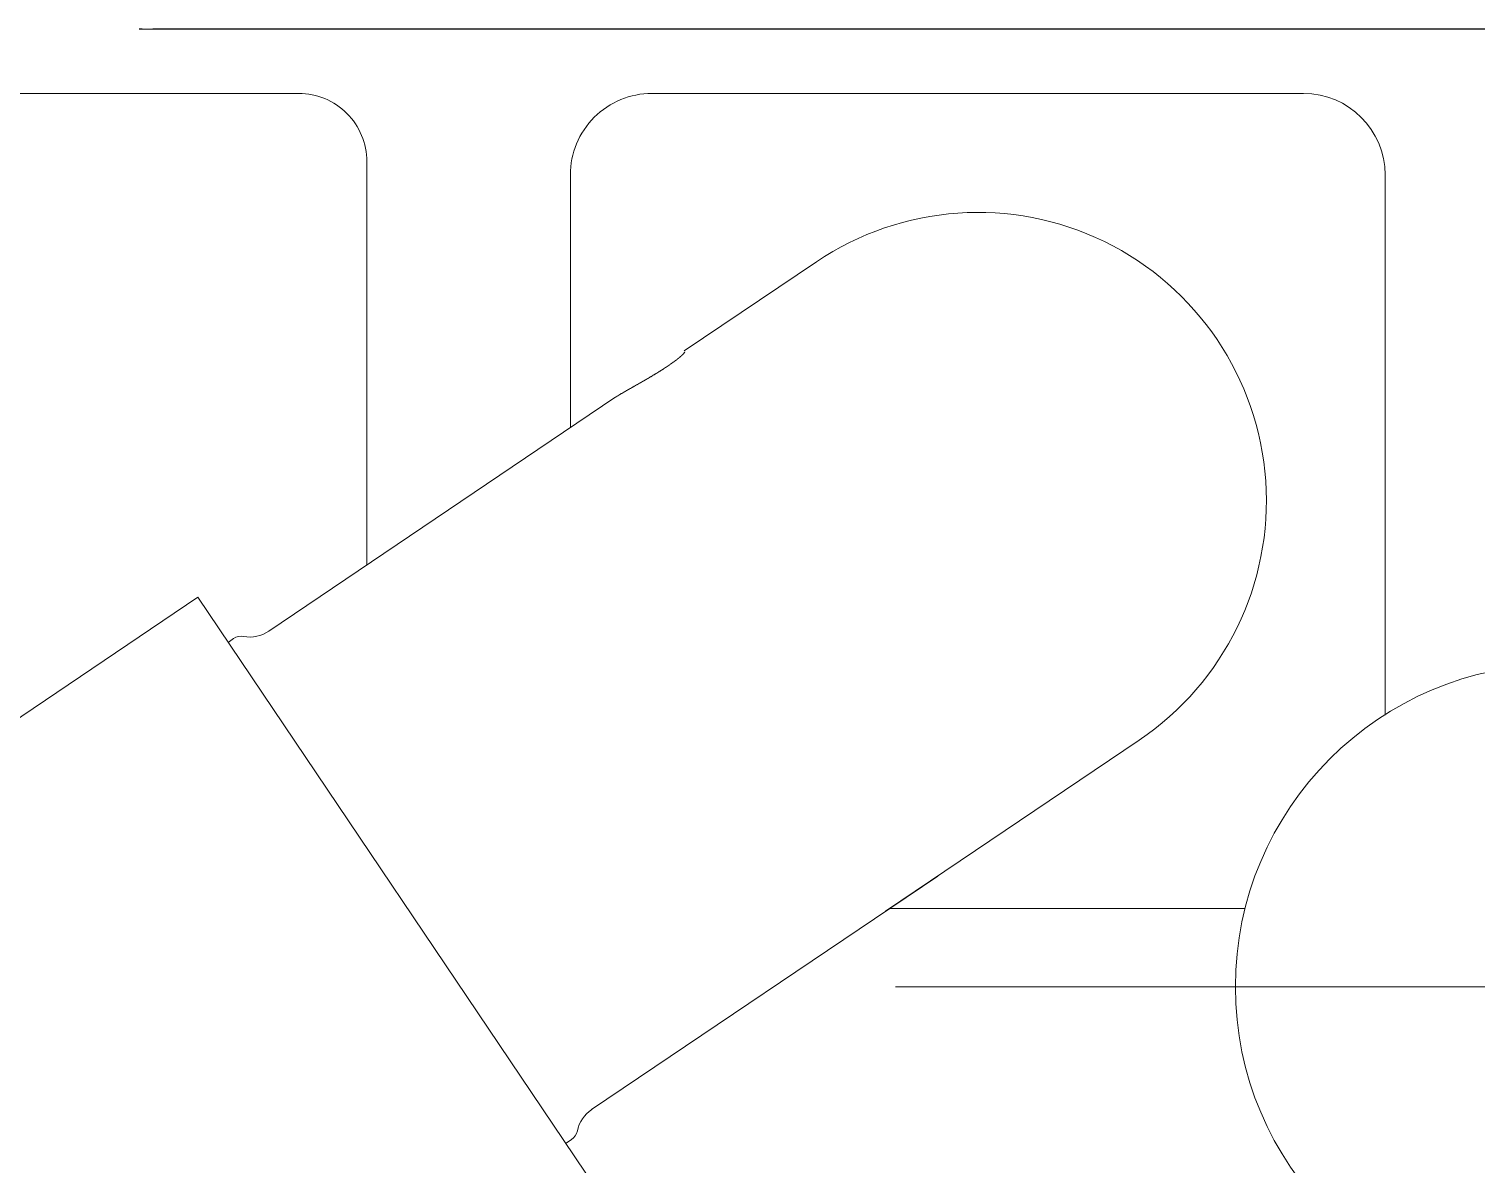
# Model space of a CAD drawing. Header units: millimetres. Extents: x 5194 to 16594, y 329 to 7592.
# Drawn here: x 10730.1 to 10943.3, y 3592.5 to 3759.7 of the extents above; entities that cross this region are included whole.
import ezdxf

# ---------------------------------------------------------------- set-up
doc = ezdxf.new("R2010")
doc.units = ezdxf.units.MM
doc.header["$MEASUREMENT"] = 0
doc.layers.add('PDF_Geometry', color=7, linetype='Continuous', true_color=0x231f20)

msp = doc.modelspace()

# ---------------------------------------------------------------- linework, layer by layer
at = {"layer": 'PDF_Geometry', "color": 0, "lineweight": 9}
for p, q in [((10746.39, 3759.68), (10746.84, 3759.68)), ((11479.41, 3759.67), (10746.39, 3759.67)), ((10748.37, 3759.68), (11479.41, 3759.68)), ((10716.89, 3750.18), (10769.9, 3750.18)), ((10917.87, 3750.18), (10821.9, 3750.18)), ((10779.89, 3740.17), (10779.89, 3680.73)), ((10809.89, 3738.18), (10809.89, 3700.96)), ((10929.89, 3658.61), (10929.89, 3738.18)), ((10826.65, 3712.28), (10846.14, 3725.39)), ((10824.99, 3710.56), (10824.99, 3710.59)), ((10824.99, 3710.59), (10825.01, 3710.59)), ((10825.01, 3710.59), (10825.01, 3710.61)), ((10825.01, 3710.61), (10825.06, 3710.61)), ((10825.06, 3710.63), (10825.1, 3710.65)), ((10825.06, 3710.61), (10825.06, 3710.63)), ((10825.1, 3710.65), (10825.13, 3710.65)), ((10825.13, 3710.65), (10825.13, 3710.68)), ((10825.13, 3710.68), (10825.15, 3710.68)), ((10825.15, 3710.68), (10825.17, 3710.7)), ((10825.17, 3710.7), (10825.19, 3710.7)), ((10825.19, 3710.7), (10825.19, 3710.72)), ((10825.19, 3710.72), (10825.22, 3710.72)), ((10825.22, 3710.72), (10825.24, 3710.72)), ((10825.24, 3710.74), (10825.24, 3710.77)), ((10825.24, 3710.77), (10825.28, 3710.77)), ((10825.24, 3710.72), (10825.24, 3710.74)), ((10825.28, 3710.77), (10825.28, 3710.79)), ((10825.28, 3710.79), (10825.31, 3710.79)), ((10825.31, 3710.79), (10825.33, 3710.79)), ((10825.33, 3710.81), (10825.35, 3710.83)), ((10825.33, 3710.79), (10825.33, 3710.81)), ((10825.35, 3710.83), (10825.37, 3710.86)), ((10825.37, 3710.86), (10825.4, 3710.86)), ((10825.4, 3710.86), (10825.42, 3710.88)), ((10825.42, 3710.88), (10825.42, 3710.9)), ((10825.42, 3710.9), (10825.46, 3710.9)), ((10825.46, 3710.9), (10825.46, 3710.92)), ((10825.46, 3710.92), (10825.49, 3710.92)), ((10825.49, 3710.92), (10825.51, 3710.95)), ((10825.51, 3710.95), (10825.51, 3710.97)), ((10825.51, 3710.97), (10825.53, 3710.97)), ((10825.53, 3710.97), (10825.55, 3710.97)), ((10825.55, 3710.97), (10825.55, 3710.99)), ((10825.55, 3710.99), (10825.58, 3710.99)), ((10825.58, 3710.99), (10825.58, 3711.01)), ((10825.58, 3711.01), (10825.6, 3711.01)), ((10825.6, 3711.01), (10825.6, 3711.04)), ((10825.6, 3711.04), (10825.64, 3711.04)), ((10825.64, 3711.04), (10825.64, 3711.06)), ((10825.64, 3711.06), (10825.67, 3711.06)), ((10825.67, 3711.06), (10825.67, 3711.08)), ((10825.67, 3711.08), (10825.69, 3711.08)), ((10825.69, 3711.1), (10825.71, 3711.13)), ((10825.69, 3711.08), (10825.69, 3711.1)), ((10825.71, 3711.13), (10825.73, 3711.13)), ((10825.73, 3711.13), (10825.73, 3711.15)), ((10825.73, 3711.15), (10825.76, 3711.15)), ((10825.76, 3711.15), (10825.76, 3711.17)), ((10825.76, 3711.17), (10825.8, 3711.17)), ((10825.8, 3711.17), (10825.8, 3711.19)), ((10825.8, 3711.19), (10825.82, 3711.19)), ((10825.82, 3711.19), (10825.82, 3711.22)), ((10825.82, 3711.22), (10825.85, 3711.22)), ((10825.85, 3711.22), (10825.87, 3711.22)), ((10825.87, 3711.22), (10825.87, 3711.24)), ((10825.87, 3711.24), (10825.89, 3711.24)), ((10825.89, 3711.26), (10825.89, 3711.28)), ((10825.89, 3711.28), (10825.91, 3711.28)), ((10825.89, 3711.24), (10825.89, 3711.26)), ((10825.91, 3711.28), (10825.94, 3711.28)), ((10825.94, 3711.31), (10825.98, 3711.33)), ((10825.94, 3711.28), (10825.94, 3711.31)), ((10825.98, 3711.33), (10825.98, 3711.35)), ((10825.98, 3711.35), (10826.03, 3711.35)), ((10826.03, 3711.37), (10826.03, 3711.4)), ((10826.03, 3711.4), (10826.05, 3711.4)), ((10826.03, 3711.35), (10826.03, 3711.37)), ((10826.05, 3711.4), (10826.07, 3711.4)), ((10826.07, 3711.4), (10826.07, 3711.42)), ((10826.07, 3711.42), (10826.09, 3711.42)), ((10826.09, 3711.42), (10826.09, 3711.44)), ((10826.09, 3711.44), (10826.12, 3711.44)), ((10826.12, 3711.44), (10826.12, 3711.46)), ((10826.12, 3711.46), (10826.16, 3711.46)), ((10826.16, 3711.49), (10826.16, 3711.51)), ((10826.16, 3711.51), (10826.21, 3711.51)), ((10826.16, 3711.46), (10826.16, 3711.49)), ((10826.21, 3711.51), (10826.21, 3711.53)), ((10826.21, 3711.53), (10826.23, 3711.53)), ((10826.23, 3711.53), (10826.23, 3711.55)), ((10826.23, 3711.55), (10826.25, 3711.55)), ((10826.25, 3711.55), (10826.25, 3711.58)), ((10826.25, 3711.58), (10826.27, 3711.58)), ((10826.27, 3711.58), (10826.27, 3711.6)), ((10826.27, 3711.6), (10826.3, 3711.6)), ((10826.3, 3711.6), (10826.32, 3711.6)), ((10826.32, 3711.6), (10826.32, 3711.62)), ((10826.32, 3711.62), (10826.34, 3711.62)), ((10826.34, 3711.64), (10826.34, 3711.67)), ((10826.34, 3711.67), (10826.39, 3711.67)), ((10826.34, 3711.62), (10826.34, 3711.64)), ((10826.39, 3711.67), (10826.39, 3711.69)), ((10826.39, 3711.69), (10826.41, 3711.69)), ((10826.41, 3711.69), (10826.41, 3711.71)), ((10826.41, 3711.71), (10826.43, 3711.71)), ((10826.43, 3711.71), (10826.43, 3711.73)), ((10826.43, 3711.73), (10826.45, 3711.73)), ((10826.45, 3711.76), (10826.45, 3711.78)), ((10826.45, 3711.78), (10826.48, 3711.78)), ((10826.45, 3711.73), (10826.45, 3711.76)), ((10826.48, 3711.78), (10826.48, 3711.8)), ((10826.48, 3711.8), (10826.5, 3711.8)), ((10826.5, 3711.8), (10826.5, 3711.82)), ((10826.5, 3711.82), (10826.52, 3711.82)), ((10826.52, 3711.82), (10826.52, 3711.85)), ((10826.52, 3711.85), (10826.57, 3711.85)), ((10826.57, 3711.87), (10826.57, 3711.89)), ((10826.57, 3711.89), (10826.59, 3711.89)), ((10826.57, 3711.85), (10826.57, 3711.87)), ((10826.59, 3711.89), (10826.61, 3711.89)), ((10826.61, 3711.94), (10826.61, 3711.96)), ((10826.61, 3711.96), (10826.63, 3711.96)), ((10826.61, 3711.91), (10826.61, 3711.94)), ((10826.61, 3711.89), (10826.61, 3711.91)), ((10826.63, 3711.96), (10826.63, 3711.98)), ((10826.63, 3711.98), (10826.66, 3711.98)), ((10826.66, 3711.98), (10826.66, 3712)), ((10826.66, 3712), (10826.68, 3712)), ((10826.68, 3712.05), (10826.68, 3712.07)), ((10826.68, 3712.07), (10826.72, 3712.07)), ((10826.68, 3712.03), (10826.68, 3712.05)), ((10826.68, 3712), (10826.68, 3712.03)), ((10826.72, 3712.12), (10826.72, 3712.14)), ((10826.72, 3712.09), (10826.72, 3712.12)), ((10826.72, 3712.07), (10826.72, 3712.09)), ((10821.69, 3708.43), (10821.69, 3708.45)), ((10821.69, 3708.45), (10821.71, 3708.45)), ((10821.71, 3708.45), (10821.73, 3708.45)), ((10821.73, 3708.45), (10821.73, 3708.47)), ((10821.73, 3708.47), (10821.75, 3708.47)), ((10821.75, 3708.47), (10821.78, 3708.49)), ((10821.78, 3708.49), (10821.78, 3708.52)), ((10821.78, 3708.52), (10821.82, 3708.52)), ((10821.82, 3708.52), (10821.84, 3708.52)), ((10821.84, 3708.52), (10821.87, 3708.54)), ((10821.87, 3708.54), (10821.87, 3708.56)), ((10821.87, 3708.56), (10821.89, 3708.56)), ((10821.89, 3708.56), (10821.91, 3708.56)), ((10821.91, 3708.56), (10821.93, 3708.58)), ((10821.93, 3708.58), (10821.93, 3708.61)), ((10821.93, 3708.61), (10821.98, 3708.61)), ((10821.98, 3708.61), (10821.98, 3708.63)), ((10821.98, 3708.63), (10822, 3708.63)), ((10822, 3708.63), (10822.02, 3708.63)), ((10822.02, 3708.63), (10822.02, 3708.65)), ((10822.02, 3708.65), (10822.05, 3708.65)), ((10822.05, 3708.65), (10822.05, 3708.67)), ((10822.05, 3708.67), (10822.07, 3708.67)), ((10822.07, 3708.67), (10822.09, 3708.67)), ((10822.09, 3708.67), (10822.09, 3708.7)), ((10822.09, 3708.7), (10822.11, 3708.7)), ((10822.11, 3708.7), (10822.11, 3708.72)), ((10822.11, 3708.72), (10822.16, 3708.72)), ((10822.16, 3708.72), (10822.16, 3708.74)), ((10822.16, 3708.74), (10822.18, 3708.74)), ((10822.18, 3708.74), (10822.2, 3708.74)), ((10822.2, 3708.74), (10822.2, 3708.76)), ((10822.2, 3708.76), (10822.23, 3708.76)), ((10822.23, 3708.76), (10822.25, 3708.79)), ((10822.25, 3708.79), (10822.27, 3708.79)), ((10822.27, 3708.79), (10822.29, 3708.79)), ((10822.29, 3708.81), (10822.34, 3708.83)), ((10822.29, 3708.79), (10822.29, 3708.81)), ((10822.34, 3708.83), (10822.36, 3708.83)), ((10822.36, 3708.83), (10822.38, 3708.83)), ((10822.38, 3708.85), (10822.41, 3708.88)), ((10822.38, 3708.83), (10822.38, 3708.85)), ((10822.41, 3708.88), (10822.43, 3708.88)), ((10822.43, 3708.88), (10822.45, 3708.9)), ((10822.45, 3708.9), (10822.47, 3708.9)), ((10822.47, 3708.9), (10822.47, 3708.92)), ((10822.47, 3708.92), (10822.52, 3708.92)), ((10822.52, 3708.92), (10822.52, 3708.94)), ((10822.52, 3708.94), (10822.56, 3708.94)), ((10822.56, 3708.94), (10822.56, 3708.97)), ((10822.56, 3708.97), (10822.59, 3708.97)), ((10822.59, 3708.97), (10822.59, 3708.99)), ((10822.59, 3708.99), (10822.61, 3708.99)), ((10822.61, 3708.99), (10822.63, 3708.99)), ((10822.63, 3708.99), (10822.63, 3709.01)), ((10822.63, 3709.01), (10822.65, 3709.01)), ((10822.65, 3709.01), (10822.65, 3709.03)), ((10822.65, 3709.03), (10822.7, 3709.03)), ((10822.7, 3709.03), (10822.7, 3709.06)), ((10822.7, 3709.06), (10822.74, 3709.06)), ((10822.74, 3709.06), (10822.74, 3709.08)), ((10822.74, 3709.08), (10822.76, 3709.08)), ((10822.76, 3709.08), (10822.79, 3709.1)), ((10822.79, 3709.1), (10822.79, 3709.12)), ((10822.79, 3709.12), (10822.81, 3709.12)), ((10822.81, 3709.12), (10822.83, 3709.12)), ((10822.83, 3709.12), (10822.85, 3709.15)), ((10822.85, 3709.15), (10822.88, 3709.17)), ((10822.88, 3709.17), (10822.9, 3709.17)), ((10822.9, 3709.17), (10822.9, 3709.19)), ((10822.9, 3709.19), (10822.92, 3709.19)), ((10822.92, 3709.19), (10822.94, 3709.21)), ((10822.94, 3709.21), (10822.94, 3709.24)), ((10822.94, 3709.24), (10822.97, 3709.24)), ((10822.97, 3709.24), (10822.99, 3709.24)), ((10822.99, 3709.24), (10822.99, 3709.26)), ((10822.99, 3709.26), (10823.01, 3709.26)), ((10823.01, 3709.26), (10823.03, 3709.26)), ((10823.03, 3709.26), (10823.08, 3709.28)), ((10823.08, 3709.28), (10823.08, 3709.3)), ((10823.08, 3709.3), (10823.1, 3709.3)), ((10823.1, 3709.3), (10823.12, 3709.3)), ((10823.12, 3709.3), (10823.15, 3709.33)), ((10823.15, 3709.33), (10823.17, 3709.33)), ((10823.17, 3709.35), (10823.19, 3709.37)), ((10823.17, 3709.33), (10823.17, 3709.35)), ((10823.19, 3709.37), (10823.21, 3709.37)), ((10823.21, 3709.37), (10823.26, 3709.39)), ((10823.26, 3709.39), (10823.26, 3709.42)), ((10823.26, 3709.42), (10823.28, 3709.42)), ((10823.28, 3709.42), (10823.3, 3709.44)), ((10823.3, 3709.44), (10823.33, 3709.44)), ((10823.33, 3709.44), (10823.35, 3709.44)), ((10823.35, 3709.46), (10823.37, 3709.48)), ((10823.35, 3709.44), (10823.35, 3709.46)), ((10823.37, 3709.48), (10823.39, 3709.48)), ((10823.39, 3709.48), (10823.44, 3709.51)), ((10823.44, 3709.51), (10823.44, 3709.53)), ((10823.44, 3709.53), (10823.46, 3709.53)), ((10823.46, 3709.53), (10823.48, 3709.53)), ((10823.48, 3709.53), (10823.48, 3709.55)), ((10823.48, 3709.55), (10823.51, 3709.55)), ((10823.51, 3709.55), (10823.53, 3709.55)), ((10823.53, 3709.57), (10823.55, 3709.6)), ((10823.53, 3709.55), (10823.53, 3709.57)), ((10823.55, 3709.6), (10823.57, 3709.6)), ((10823.57, 3709.6), (10823.57, 3709.62)), ((10823.57, 3709.62), (10823.62, 3709.62)), ((10823.62, 3709.62), (10823.62, 3709.64)), ((10823.62, 3709.64), (10823.66, 3709.64)), ((10823.66, 3709.64), (10823.66, 3709.66)), ((10823.66, 3709.66), (10823.69, 3709.66)), ((10823.69, 3709.66), (10823.71, 3709.66)), ((10823.71, 3709.69), (10823.71, 3709.71)), ((10823.71, 3709.71), (10823.73, 3709.71)), ((10823.71, 3709.66), (10823.71, 3709.69)), ((10823.73, 3709.71), (10823.75, 3709.73)), ((10823.75, 3709.73), (10823.8, 3709.73)), ((10823.8, 3709.73), (10823.8, 3709.75)), ((10823.8, 3709.75), (10823.82, 3709.75)), ((10823.82, 3709.75), (10823.82, 3709.78)), ((10823.82, 3709.78), (10823.84, 3709.78)), ((10823.84, 3709.78), (10823.84, 3709.8)), ((10823.84, 3709.8), (10823.87, 3709.8)), ((10823.87, 3709.8), (10823.89, 3709.8)), ((10823.89, 3709.8), (10823.89, 3709.82)), ((10823.89, 3709.82), (10823.91, 3709.82)), ((10823.91, 3709.82), (10823.91, 3709.84)), ((10823.91, 3709.84), (10823.93, 3709.84)), ((10823.93, 3709.84), (10823.93, 3709.87)), ((10823.93, 3709.87), (10823.96, 3709.87)), ((10823.96, 3709.87), (10824, 3709.87)), ((10824, 3709.87), (10824, 3709.89)), ((10824, 3709.89), (10824.02, 3709.89)), ((10824.02, 3709.89), (10824.02, 3709.91)), ((10824.02, 3709.91), (10824.05, 3709.91)), ((10824.05, 3709.91), (10824.05, 3709.93)), ((10824.05, 3709.93), (10824.07, 3709.93)), ((10824.07, 3709.93), (10824.09, 3709.93)), ((10824.09, 3709.93), (10824.09, 3709.96)), ((10824.09, 3709.96), (10824.11, 3709.96)), ((10824.11, 3709.96), (10824.11, 3709.98)), ((10824.11, 3709.98), (10824.14, 3709.98)), ((10824.14, 3709.98), (10824.18, 3709.98)), ((10824.18, 3710), (10824.18, 3710.02)), ((10824.18, 3710.02), (10824.2, 3710.02)), ((10824.18, 3709.98), (10824.18, 3710)), ((10824.2, 3710.02), (10824.23, 3710.02)), ((10824.23, 3710.02), (10824.23, 3710.05)), ((10824.23, 3710.05), (10824.25, 3710.05)), ((10824.25, 3710.05), (10824.27, 3710.05)), ((10824.27, 3710.07), (10824.29, 3710.09)), ((10824.27, 3710.05), (10824.27, 3710.07)), ((10824.29, 3710.09), (10824.32, 3710.09)), ((10824.32, 3710.09), (10824.32, 3710.11)), ((10824.32, 3710.11), (10824.36, 3710.11)), ((10824.36, 3710.11), (10824.36, 3710.14)), ((10824.36, 3710.14), (10824.38, 3710.14)), ((10824.38, 3710.14), (10824.38, 3710.16)), ((10824.38, 3710.16), (10824.41, 3710.16)), ((10824.41, 3710.16), (10824.43, 3710.16)), ((10824.43, 3710.16), (10824.43, 3710.18)), ((10824.43, 3710.18), (10824.45, 3710.18)), ((10824.45, 3710.18), (10824.47, 3710.18)), ((10824.47, 3710.18), (10824.47, 3710.2)), ((10824.47, 3710.2), (10824.5, 3710.2)), ((10824.5, 3710.2), (10824.5, 3710.23)), ((10824.5, 3710.23), (10824.54, 3710.23)), ((10824.54, 3710.23), (10824.54, 3710.25)), ((10824.54, 3710.25), (10824.56, 3710.25)), ((10824.56, 3710.25), (10824.59, 3710.25)), ((10824.59, 3710.27), (10824.59, 3710.29)), ((10824.59, 3710.29), (10824.61, 3710.29)), ((10824.59, 3710.25), (10824.59, 3710.27)), ((10824.61, 3710.29), (10824.63, 3710.29)), ((10824.63, 3710.29), (10824.63, 3710.32)), ((10824.63, 3710.32), (10824.65, 3710.32)), ((10824.65, 3710.32), (10824.65, 3710.34)), ((10824.65, 3710.34), (10824.68, 3710.34)), ((10824.68, 3710.34), (10824.68, 3710.36)), ((10824.68, 3710.36), (10824.72, 3710.36)), ((10824.72, 3710.36), (10824.74, 3710.36)), ((10824.74, 3710.38), (10824.74, 3710.41)), ((10824.74, 3710.41), (10824.77, 3710.41)), ((10824.74, 3710.36), (10824.74, 3710.38)), ((10824.77, 3710.41), (10824.79, 3710.41)), ((10824.79, 3710.43), (10824.81, 3710.45)), ((10824.79, 3710.41), (10824.79, 3710.43)), ((10824.81, 3710.45), (10824.83, 3710.45)), ((10824.83, 3710.45), (10824.83, 3710.47)), ((10824.83, 3710.47), (10824.88, 3710.47)), ((10824.88, 3710.5), (10824.88, 3710.52)), ((10824.88, 3710.52), (10824.92, 3710.52)), ((10824.88, 3710.47), (10824.88, 3710.5)), ((10824.92, 3710.52), (10824.92, 3710.54)), ((10824.92, 3710.54), (10824.95, 3710.54)), ((10824.95, 3710.54), (10824.97, 3710.54)), ((10824.97, 3710.54), (10824.97, 3710.56)), ((10824.97, 3710.56), (10824.99, 3710.56)), ((10817.98, 3706.3), (10817.98, 3706.33)), ((10817.98, 3706.33), (10818.01, 3706.33)), ((10818.01, 3706.33), (10818.03, 3706.33)), ((10818.03, 3706.33), (10818.03, 3706.35)), ((10818.03, 3706.35), (10818.05, 3706.35)), ((10818.05, 3706.35), (10818.05, 3706.37)), ((10818.05, 3706.37), (10818.07, 3706.37)), ((10818.07, 3706.37), (10818.07, 3706.39)), ((10818.07, 3706.39), (10818.1, 3706.39)), ((10818.1, 3706.39), (10818.12, 3706.39)), ((10818.12, 3706.39), (10818.16, 3706.42)), ((10818.16, 3706.42), (10818.19, 3706.44)), ((10818.19, 3706.44), (10818.21, 3706.44)), ((10818.21, 3706.44), (10818.21, 3706.46)), ((10818.21, 3706.46), (10818.23, 3706.46)), ((10818.23, 3706.46), (10818.25, 3706.46)), ((10818.25, 3706.46), (10818.25, 3706.48)), ((10818.25, 3706.48), (10818.28, 3706.48)), ((10818.28, 3706.48), (10818.3, 3706.51)), ((10818.3, 3706.51), (10818.34, 3706.51)), ((10818.34, 3706.51), (10818.34, 3706.53)), ((10818.34, 3706.53), (10818.37, 3706.53)), ((10818.37, 3706.53), (10818.39, 3706.53)), ((10818.39, 3706.55), (10818.39, 3706.57)), ((10818.39, 3706.57), (10818.41, 3706.57)), ((10818.39, 3706.53), (10818.39, 3706.55)), ((10818.41, 3706.57), (10818.43, 3706.57)), ((10818.43, 3706.57), (10818.46, 3706.6)), ((10818.46, 3706.6), (10818.48, 3706.6)), ((10818.48, 3706.6), (10818.48, 3706.62)), ((10818.48, 3706.62), (10818.52, 3706.62)), ((10818.52, 3706.62), (10818.55, 3706.62)), ((10818.55, 3706.62), (10818.55, 3706.64)), ((10818.55, 3706.64), (10818.57, 3706.64)), ((10818.57, 3706.64), (10818.57, 3706.66)), ((10818.57, 3706.66), (10818.59, 3706.66)), ((10818.59, 3706.66), (10818.61, 3706.69)), ((10818.61, 3706.69), (10818.64, 3706.69)), ((10818.64, 3706.69), (10818.66, 3706.69)), ((10818.66, 3706.69), (10818.66, 3706.71)), ((10818.66, 3706.71), (10818.7, 3706.71)), ((10818.7, 3706.71), (10818.7, 3706.73)), ((10818.7, 3706.73), (10818.73, 3706.73)), ((10818.73, 3706.73), (10818.73, 3706.75)), ((10818.73, 3706.75), (10818.75, 3706.75)), ((10818.75, 3706.75), (10818.77, 3706.75)), ((10818.77, 3706.78), (10818.77, 3706.8)), ((10818.77, 3706.8), (10818.79, 3706.8)), ((10818.77, 3706.75), (10818.77, 3706.78)), ((10818.79, 3706.8), (10818.82, 3706.8)), ((10818.82, 3706.8), (10818.86, 3706.82)), ((10818.86, 3706.82), (10818.88, 3706.82)), ((10818.88, 3706.82), (10818.91, 3706.82)), ((10818.91, 3706.82), (10818.91, 3706.84)), ((10818.91, 3706.84), (10818.93, 3706.84)), ((10818.93, 3706.84), (10818.93, 3706.87)), ((10818.93, 3706.87), (10818.95, 3706.87)), ((10818.95, 3706.87), (10818.95, 3706.89)), ((10818.95, 3706.89), (10818.97, 3706.89)), ((10818.97, 3706.89), (10819, 3706.89)), ((10819, 3706.89), (10819.04, 3706.91)), ((10819.04, 3706.91), (10819.04, 3706.93)), ((10819.04, 3706.93), (10819.09, 3706.93)), ((10819.09, 3706.93), (10819.09, 3706.96)), ((10819.09, 3706.96), (10819.11, 3706.96)), ((10819.11, 3706.96), (10819.13, 3706.96)), ((10819.13, 3706.96), (10819.13, 3706.98)), ((10819.13, 3706.98), (10819.15, 3706.98)), ((10819.15, 3706.98), (10819.15, 3707)), ((10819.15, 3707), (10819.18, 3707)), ((10819.18, 3707), (10819.2, 3707)), ((10819.2, 3707), (10819.22, 3707)), ((10819.22, 3707.02), (10819.27, 3707.05)), ((10819.22, 3707), (10819.22, 3707.02)), ((10819.27, 3707.05), (10819.27, 3707.07)), ((10819.27, 3707.07), (10819.29, 3707.07)), ((10819.29, 3707.07), (10819.31, 3707.07)), ((10819.31, 3707.07), (10819.33, 3707.07)), ((10819.33, 3707.07), (10819.33, 3707.09)), ((10819.33, 3707.09), (10819.36, 3707.09)), ((10819.36, 3707.09), (10819.36, 3707.11)), ((10819.36, 3707.11), (10819.38, 3707.11)), ((10819.38, 3707.11), (10819.4, 3707.11)), ((10819.4, 3707.11), (10819.4, 3707.14)), ((10819.4, 3707.14), (10819.45, 3707.14)), ((10819.45, 3707.14), (10819.45, 3707.16)), ((10819.45, 3707.16), (10819.47, 3707.16)), ((10819.47, 3707.16), (10819.49, 3707.18)), ((10819.49, 3707.18), (10819.51, 3707.18)), ((10819.51, 3707.18), (10819.54, 3707.18)), ((10819.54, 3707.18), (10819.54, 3707.2)), ((10819.54, 3707.2), (10819.56, 3707.2)), ((10819.56, 3707.2), (10819.56, 3707.23)), ((10819.56, 3707.23), (10819.58, 3707.23)), ((10819.58, 3707.23), (10819.58, 3707.25)), ((10819.58, 3707.25), (10819.63, 3707.25)), ((10819.63, 3707.25), (10819.65, 3707.25)), ((10819.65, 3707.25), (10819.67, 3707.25)), ((10819.67, 3707.25), (10819.67, 3707.27)), ((10819.67, 3707.27), (10819.69, 3707.27)), ((10819.69, 3707.27), (10819.72, 3707.29)), ((10819.72, 3707.29), (10819.72, 3707.32)), ((10819.72, 3707.32), (10819.74, 3707.32)), ((10819.74, 3707.32), (10819.78, 3707.32)), ((10819.78, 3707.32), (10819.78, 3707.34)), ((10819.78, 3707.34), (10819.81, 3707.34)), ((10819.81, 3707.34), (10819.81, 3707.36)), ((10819.81, 3707.36), (10819.83, 3707.36)), ((10819.83, 3707.36), (10819.83, 3707.38)), ((10819.83, 3707.38), (10819.85, 3707.38)), ((10819.85, 3707.38), (10819.87, 3707.38)), ((10819.87, 3707.38), (10819.87, 3707.41)), ((10819.87, 3707.41), (10819.9, 3707.41)), ((10819.9, 3707.41), (10819.92, 3707.41)), ((10819.92, 3707.41), (10819.92, 3707.43)), ((10819.92, 3707.43), (10819.96, 3707.43)), ((10819.96, 3707.43), (10819.99, 3707.45)), ((10819.99, 3707.45), (10820.01, 3707.45)), ((10820.01, 3707.47), (10820.03, 3707.5)), ((10820.01, 3707.45), (10820.01, 3707.47)), ((10820.03, 3707.5), (10820.05, 3707.5)), ((10820.05, 3707.5), (10820.08, 3707.5)), ((10820.08, 3707.5), (10820.1, 3707.52)), ((10820.1, 3707.52), (10820.14, 3707.54)), ((10820.14, 3707.54), (10820.14, 3707.56)), ((10820.14, 3707.56), (10820.19, 3707.56)), ((10820.19, 3707.56), (10820.19, 3707.59)), ((10820.19, 3707.59), (10820.21, 3707.59)), ((10820.21, 3707.59), (10820.23, 3707.59)), ((10820.23, 3707.59), (10820.23, 3707.61)), ((10820.23, 3707.61), (10820.26, 3707.61)), ((10820.26, 3707.61), (10820.28, 3707.61)), ((10820.28, 3707.61), (10820.28, 3707.63)), ((10820.28, 3707.63), (10820.32, 3707.63)), ((10820.32, 3707.65), (10820.37, 3707.68)), ((10820.32, 3707.63), (10820.32, 3707.65)), ((10820.37, 3707.68), (10820.39, 3707.68)), ((10820.39, 3707.68), (10820.41, 3707.7)), ((10820.41, 3707.7), (10820.44, 3707.72)), ((10820.44, 3707.72), (10820.46, 3707.72)), ((10820.46, 3707.72), (10820.48, 3707.72)), ((10820.48, 3707.72), (10820.48, 3707.74)), ((10820.48, 3707.74), (10820.5, 3707.74)), ((10820.5, 3707.74), (10820.55, 3707.74)), ((10820.55, 3707.74), (10820.55, 3707.77)), ((10820.55, 3707.77), (10820.57, 3707.77)), ((10820.57, 3707.77), (10820.57, 3707.79)), ((10820.57, 3707.79), (10820.59, 3707.79)), ((10820.59, 3707.79), (10820.59, 3707.81)), ((10820.59, 3707.81), (10820.62, 3707.81)), ((10820.62, 3707.81), (10820.64, 3707.81)), ((10820.64, 3707.81), (10820.64, 3707.83)), ((10820.64, 3707.83), (10820.66, 3707.83)), ((10820.66, 3707.86), (10820.71, 3707.88)), ((10820.66, 3707.83), (10820.66, 3707.86)), ((10820.71, 3707.88), (10820.73, 3707.88)), ((10820.73, 3707.88), (10820.75, 3707.88)), ((10820.75, 3707.9), (10820.77, 3707.92)), ((10820.75, 3707.88), (10820.75, 3707.9)), ((10820.77, 3707.92), (10820.8, 3707.92)), ((10820.8, 3707.92), (10820.82, 3707.92)), ((10820.82, 3707.92), (10820.84, 3707.95)), ((10820.84, 3707.95), (10820.84, 3707.97)), ((10820.84, 3707.97), (10820.89, 3707.97)), ((10820.89, 3707.97), (10820.89, 3707.99)), ((10820.89, 3707.99), (10820.91, 3707.99)), ((10820.91, 3707.99), (10820.93, 3707.99)), ((10820.93, 3707.99), (10820.93, 3708.01)), ((10820.93, 3708.01), (10820.95, 3708.01)), ((10820.95, 3708.01), (10820.98, 3708.01)), ((10820.98, 3708.04), (10821, 3708.06)), ((10820.98, 3708.01), (10820.98, 3708.04)), ((10821, 3708.06), (10821.02, 3708.06)), ((10821.02, 3708.06), (10821.07, 3708.06)), ((10821.07, 3708.06), (10821.07, 3708.08)), ((10821.07, 3708.08), (10821.09, 3708.08)), ((10821.09, 3708.08), (10821.09, 3708.1)), ((10821.09, 3708.1), (10821.11, 3708.1)), ((10821.11, 3708.1), (10821.13, 3708.1)), ((10821.13, 3708.1), (10821.16, 3708.13)), ((10821.16, 3708.13), (10821.16, 3708.15)), ((10821.16, 3708.15), (10821.18, 3708.15)), ((10821.18, 3708.15), (10821.2, 3708.15)), ((10821.2, 3708.15), (10821.2, 3708.17)), ((10821.2, 3708.17), (10821.24, 3708.17)), ((10821.24, 3708.17), (10821.24, 3708.19)), ((10821.24, 3708.19), (10821.29, 3708.19)), ((10821.29, 3708.19), (10821.31, 3708.19)), ((10821.31, 3708.19), (10821.31, 3708.22)), ((10821.31, 3708.22), (10821.33, 3708.22)), ((10821.33, 3708.22), (10821.33, 3708.24)), ((10821.33, 3708.24), (10821.36, 3708.24)), ((10821.36, 3708.24), (10821.38, 3708.24)), ((10821.38, 3708.24), (10821.38, 3708.26)), ((10821.38, 3708.26), (10821.42, 3708.26)), ((10821.42, 3708.28), (10821.42, 3708.31)), ((10821.42, 3708.31), (10821.47, 3708.31)), ((10821.42, 3708.26), (10821.42, 3708.28)), ((10821.46, 3708.31), (10821.48, 3708.31)), ((10821.48, 3708.31), (10821.51, 3708.34)), ((10821.51, 3708.34), (10821.53, 3708.34)), ((10821.53, 3708.34), (10821.55, 3708.34)), ((10821.55, 3708.36), (10821.57, 3708.38)), ((10821.55, 3708.34), (10821.55, 3708.36)), ((10821.57, 3708.38), (10821.6, 3708.38)), ((10821.6, 3708.38), (10821.64, 3708.38)), ((10821.64, 3708.38), (10821.64, 3708.4)), ((10821.64, 3708.4), (10821.66, 3708.4)), ((10821.66, 3708.4), (10821.66, 3708.43)), ((10821.66, 3708.43), (10821.69, 3708.43)), ((10816.45, 3705.4), (10765.45, 3671)), ((10816.43, 3705.38), (10816.45, 3705.38)), ((10816.45, 3705.38), (10816.45, 3705.4)), ((10816.45, 3705.4), (10816.5, 3705.4)), ((10816.5, 3705.4), (10816.5, 3705.43)), ((10816.5, 3705.43), (10816.52, 3705.43)), ((10816.52, 3705.43), (10816.54, 3705.43)), ((10816.54, 3705.45), (10816.54, 3705.47)), ((10816.54, 3705.47), (10816.57, 3705.47)), ((10816.54, 3705.43), (10816.54, 3705.45)), ((10816.57, 3705.47), (10816.59, 3705.47)), ((10816.59, 3705.47), (10816.59, 3705.49)), ((10816.59, 3705.49), (10816.61, 3705.49)), ((10816.61, 3705.49), (10816.63, 3705.49)), ((10816.63, 3705.49), (10816.63, 3705.52)), ((10816.63, 3705.52), (10816.68, 3705.52)), ((10816.68, 3705.52), (10816.68, 3705.54)), ((10816.68, 3705.54), (10816.72, 3705.54)), ((10816.72, 3705.56), (10816.72, 3705.58)), ((10816.72, 3705.58), (10816.75, 3705.58)), ((10816.72, 3705.54), (10816.72, 3705.56)), ((10816.75, 3705.58), (10816.77, 3705.58)), ((10816.77, 3705.58), (10816.79, 3705.58)), ((10816.79, 3705.58), (10816.79, 3705.61)), ((10816.79, 3705.61), (10816.81, 3705.61)), ((10816.81, 3705.61), (10816.81, 3705.63)), ((10816.81, 3705.63), (10816.86, 3705.63)), ((10816.86, 3705.63), (10816.86, 3705.65)), ((10816.86, 3705.65), (10816.9, 3705.65)), ((10816.9, 3705.67), (10816.9, 3705.7)), ((10816.9, 3705.7), (10816.93, 3705.7)), ((10816.9, 3705.65), (10816.9, 3705.67)), ((10816.93, 3705.7), (10816.95, 3705.7)), ((10816.95, 3705.7), (10816.95, 3705.72)), ((10816.95, 3705.72), (10816.97, 3705.72)), ((10816.97, 3705.72), (10816.97, 3705.74)), ((10816.97, 3705.74), (10816.99, 3705.74)), ((10816.99, 3705.74), (10816.99, 3705.76)), ((10816.99, 3705.76), (10817.02, 3705.76)), ((10817.02, 3705.76), (10817.06, 3705.76)), ((10817.06, 3705.76), (10817.06, 3705.79)), ((10817.06, 3705.79), (10817.08, 3705.79)), ((10817.08, 3705.79), (10817.08, 3705.81)), ((10817.08, 3705.81), (10817.11, 3705.81)), ((10817.11, 3705.81), (10817.11, 3705.83)), ((10817.11, 3705.83), (10817.13, 3705.83)), ((10817.13, 3705.83), (10817.15, 3705.83)), ((10817.15, 3705.83), (10817.15, 3705.85)), ((10817.15, 3705.85), (10817.17, 3705.85)), ((10817.17, 3705.85), (10817.2, 3705.85)), ((10817.2, 3705.85), (10817.2, 3705.88)), ((10817.2, 3705.88), (10817.24, 3705.88)), ((10817.24, 3705.88), (10817.24, 3705.9)), ((10817.24, 3705.9), (10817.26, 3705.9)), ((10817.26, 3705.9), (10817.29, 3705.9)), ((10817.29, 3705.9), (10817.29, 3705.92)), ((10817.29, 3705.92), (10817.31, 3705.92)), ((10817.31, 3705.92), (10817.33, 3705.92)), ((10817.33, 3705.94), (10817.35, 3705.97)), ((10817.33, 3705.92), (10817.33, 3705.94)), ((10817.35, 3705.97), (10817.38, 3705.97)), ((10817.38, 3705.97), (10817.42, 3705.97)), ((10817.42, 3705.99), (10817.44, 3706.01)), ((10817.42, 3705.97), (10817.42, 3705.99)), ((10817.44, 3706.01), (10817.47, 3706.01)), ((10817.47, 3706.01), (10817.49, 3706.01)), ((10817.49, 3706.01), (10817.49, 3706.03)), ((10817.49, 3706.03), (10817.51, 3706.03)), ((10817.51, 3706.03), (10817.51, 3706.06)), ((10817.51, 3706.06), (10817.53, 3706.06)), ((10817.53, 3706.06), (10817.56, 3706.06)), ((10817.56, 3706.06), (10817.56, 3706.08)), ((10817.56, 3706.08), (10817.6, 3706.08)), ((10817.6, 3706.08), (10817.6, 3706.1)), ((10817.6, 3706.1), (10817.62, 3706.1)), ((10817.62, 3706.1), (10817.65, 3706.1)), ((10817.65, 3706.12), (10817.67, 3706.15)), ((10817.65, 3706.1), (10817.65, 3706.12)), ((10817.67, 3706.15), (10817.69, 3706.15)), ((10817.69, 3706.15), (10817.71, 3706.15)), ((10817.71, 3706.15), (10817.71, 3706.17)), ((10817.71, 3706.17), (10817.74, 3706.17)), ((10817.74, 3706.17), (10817.74, 3706.19)), ((10817.74, 3706.19), (10817.78, 3706.19)), ((10817.78, 3706.19), (10817.78, 3706.21)), ((10817.78, 3706.21), (10817.83, 3706.21)), ((10817.83, 3706.21), (10817.83, 3706.24)), ((10817.83, 3706.24), (10817.85, 3706.24)), ((10817.85, 3706.24), (10817.85, 3706.26)), ((10817.85, 3706.26), (10817.87, 3706.26)), ((10817.87, 3706.26), (10817.89, 3706.26)), ((10817.89, 3706.26), (10817.89, 3706.28)), ((10817.89, 3706.28), (10817.94, 3706.28)), ((10817.94, 3706.28), (10817.94, 3706.3)), ((10817.94, 3706.3), (10817.98, 3706.3)), ((10672.07, 3620.05), (10755.01, 3675.98)), ((10755, 3675.99), (10813.7, 3588.93)), ((10759.46, 3669.34), (10760.27, 3669.93)), ((10893.65, 3654.95), (10856.32, 3629.73)), ((10864, 3634.93), (10813.02, 3600.54)), ((10856.95, 3630.17), (10909.24, 3630.17)), ((10857.79, 3618.59), (11052.79, 3618.59)), ((10809.25, 3595.58), (10810.06, 3596.14))]:
    msp.add_line(p, q, dxfattribs=at)
for centre, major_axis, start_param, end_param in [((10769.91, 3740.2), (7.06, 7.06), 5.495196, 7.068925), ((10821.89, 3738.18), (8.49, 8.49), 0.784849, 2.356029), ((10917.87, 3738.16), (8.5, 8.5), 5.499251, 7.068034), ((10869.91, 3690.18), (30.04, 30.04), 4.519922, 7.662378), ((10762.71, 3674.88), (-3.36, 3.36), 2.157381, 2.97064), ((10955.3, 3618.61), (-33.57, 33.57), 3.926991, 10.210176), ((10815.76, 3596.44), (-3.49, 3.49), -0.197352, 0.59155)]:
    msp.add_ellipse(centre, major_axis=major_axis, ratio=1, start_param=start_param, end_param=end_param, dxfattribs=at)
for points in [[(10761.77, 3670.22), (10761.27, 3670.31), (10760.71, 3670.22), (10760.28, 3669.93)], [(10810.06, 3596.14), (10810.51, 3596.43), (10810.78, 3596.86), (10810.92, 3597.4)]]:
    msp.add_open_spline(points, degree=3, dxfattribs=at)

doc.saveas('drawing.dxf')
